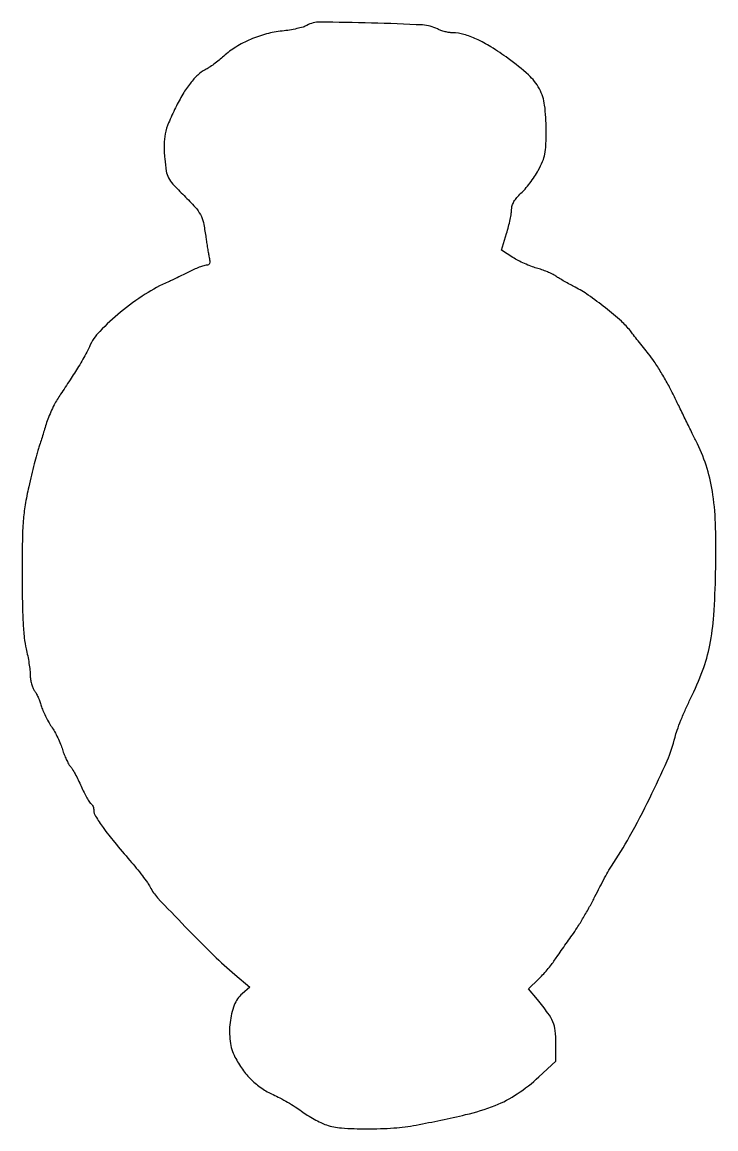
# Model space of a CAD drawing. Extents: x 0 to 251, y 0 to 400.
import ezdxf

# ---------------------------------------------------------------- set-up
doc = ezdxf.new("R2010")
doc.units = 0

msp = doc.modelspace()

# ---------------------------------------------------------------- linework, layer by layer
msp.add_lwpolyline([(103, 398.658091, -0.055165), (101.61929, 398.082612, -0.015406), (99.350234, 397.493851, -0.015346), (96.724887, 396.982475, -0.015573), (94.085902, 396.63601, 0.040904), (88.376988, 395.590318, 0.035676), (82.637105, 393.597003, 0.036194), (77.33162, 390.848905, 0.046141), (72.922764, 387.549187, -0.013849), (71.254466, 386.123871, -0.011139), (69.385964, 384.682553, -0.011299), (67.59888, 383.427755, -0.028087), (66.223386, 382.615517, 0.068947), (63.562809, 380.736414, 0.038371), (60.87695, 377.803691, 0.032012), (58.184691, 373.875028, 0.019629), (55.504491, 368.939984, 0.01556), (52.997483, 363.43229, 0.046985), (51.771672, 359.499385, 0.052247), (51.369552, 355.640787, 0.022909), (51.6081, 350.5, 0.016333), (52.174114, 345.989722, 0.081985), (52.974374, 343.583786, 0.067235), (54.565508, 341.350199, 0.008852), (58.629322, 337.167211, -0.012516), (62.651157, 332.966284, -0.062791), (64.521051, 330.30888, -0.070524), (65.568912, 327.410774, -0.018209), (66.410436, 322.5, 0.004341), (66.663221, 320.731582, 0.002938), (66.980661, 318.720313, 0.002959), (67.310356, 316.780272, 0.005903), (67.598409, 315.25, -0.018739), (67.871591, 313.561416, -0.103815), (67.794868, 312.649884, -0.210498), (67.390177, 312.175034, -0.112992), (66.625522, 312, 0.077512), (65.71663, 311.858249, 0.013692), (64.082768, 311.28615, 0.014537), (62.188399, 310.500222, 0.012628), (60.250522, 309.569873, -0.003016), (58.248409, 308.560883, -0.002707), (56.161091, 307.538743, -0.002714), (54.278064, 306.641822, -0.008517), (53, 306.067909, 0.042673), (44.56318, 301.564295, 0.027984), (35.665428, 295.055381, 0.027402), (28.108949, 288.12351, 0.09129), (24.368124, 282.555964, -0.018363), (23.440037, 280.6162, -0.007723), (22.057389, 278.075814, -0.007629), (20.494235, 275.40264, -0.009851), (18.974164, 273, 0.000491), (17.393279, 270.601805, 0.000361), (15.645526, 267.940625, 0.000364), (13.995578, 265.420409, 0.000812), (12.744759, 263.5, 0.026197), (11.63393, 261.574669, 0.013466), (10.437499, 259.059375, 0.013347), (9.342294, 256.397765, 0.019607), (8.535804, 254, -0.002439), (7.841458, 251.674327, -0.002095), (7.088828, 249.234375, -0.00211), (6.38686, 247.02481, -0.00607), (5.874828, 245.5, 0.018777), (5.331285, 243.733865, 0.003129), (4.43626, 240.296875, 0.003427), (3.436416, 236.239955, 0.003031), (2.449369, 232, 0.014547), (1.166515, 225.455614, 0.022288), (0.475278, 219.718592, 0.015334), (0.156403, 212.585865, 0.003498), (0.071623, 200.5, 0.003964), (0.151031, 190.462249, 0.009438), (0.409978, 183.006236, 0.012329), (0.848444, 177.414193, 0.033517), (1.520001, 173.5, -0.011485), (2.075825, 170.94192, -0.009744), (2.547774, 168.217082, -0.009861), (2.880367, 165.717697, -0.027052), (2.984379, 163.94113, 0.035972), (3.099433, 162.436161, 0.029493), (3.431271, 160.857471, 0.030446), (3.912924, 159.437515, 0.066284), (4.483777, 158.44113, -0.040512), (5.124749, 157.444783, -0.016873), (5.830681, 156.008942, -0.016564), (6.48698, 154.412675, -0.020589), (6.985381, 152.887182, 0.030224), (7.563966, 151.225371, 0.015037), (8.484758, 149.19377, 0.014868), (9.568381, 147.139219, 0.021136), (10.660353, 145.387182, -0.023502), (11.776058, 143.578051, -0.014209), (12.932586, 141.34131, -0.014222), (13.956941, 139.049608, -0.024154), (14.664307, 137.072598, 0.017716), (15.286731, 135.259765, 0.017104), (16.042586, 133.473812, 0.017306), (16.815536, 131.949048, 0.05801), (17.465056, 131.038613, -0.048866), (18.180036, 130.074116, -0.010302), (19.222525, 128.251891, -0.010701), (20.34731, 126.078904, -0.009964), (21.406227, 123.807954, 0.010519), (22.435701, 121.606521, 0.01381), (23.472233, 119.644733, 0.011297), (24.410345, 118.06647, 0.11509), (24.94673, 117.532923, -0.10106), (25.350322, 117.153143, -0.052061), (25.690602, 116.545263, -0.048728), (25.921891, 115.820519, -0.052934), (26, 115.084785, 0.141207), (26.600489, 113.000904, 0.015913), (29.378606, 108.877974, 0.01591), (33.449888, 103.594966, 0.007421), (39.041341, 97, -0.008774), (41.332633, 94.282613, -0.008838), (43.521498, 91.492998, -0.008688), (45.342427, 88.996904, -0.034877), (46.318347, 87.380417, 0.070369), (49.016722, 83.551835, 0.003976), (59.054603, 73.041233, 0.006675), (69.334897, 62.725926, 0.018347), (76.94181, 55.821051), (82.38362, 51.234044), (79.639458, 48.867022, 0.124942), (76.744672, 44.72923, 0.061895), (75.222368, 38.460406, 0.059819), (75.255583, 31.685939, 0.087055), (77.006139, 25.987966, 0.037771), (79.699654, 21.567493, 0.04261), (82.932327, 17.790668, 0.044069), (86.651178, 14.723718, 0.046322), (90.790732, 12.413843, -0.017074), (93.211506, 11.242883, -0.010078), (96.02263, 9.689469, -0.010076), (98.770499, 8.023053, -0.016985), (100.996239, 6.502761, 0.018306), (103.139369, 5.047181, 0.013295), (105.622323, 3.580936, 0.013463), (108.056426, 2.313996, 0.028457), (110.018684, 1.493408, 0.06802), (115.441748, 0.375142, 0.016342), (124.641299, 0.054458, 0.017566), (134.429397, 0.377235, 0.0304), (142.5, 1.423125, 0.009327), (160.355149, 5.197267, 0.036819), (171.077236, 8.520678, 0.053735), (179.024976, 12.67393, 0.039844), (186.807826, 18.821617), (193, 24.569438), (192.994735, 31.034719, 0.027976), (192.738116, 35.551707, 0.072653), (191.909507, 38.695123, 0.057945), (190.101896, 41.862828, 0.013061), (186.290357, 46.769575), (183.080715, 50.685898), (186.649393, 54.092949, 0.015417), (188.184939, 55.652218, 0.010268), (189.850755, 57.527304, 0.010342), (191.393313, 59.414893, 0.019866), (192.53631, 61, -0.004874), (193.701392, 62.722299, -0.001885), (195.348411, 65.0875, -0.001866), (197.152919, 67.637848, -0.002306), (198.854022, 70, 0.016655), (200.687059, 72.705815, 0.007431), (202.926641, 76.38125, 0.007346), (205.18306, 80.343244, 0.009877), (207.101974, 84, -0.003895), (208.853734, 87.437549, -0.004292), (210.60402, 90.7375, -0.004003), (212.145561, 93.530936, -0.021739), (213.057886, 95, 0.023124), (219.627998, 105.645099, 0.011939), (226.8946, 119.506278, 0.011025), (233.20331, 133.014387, 0.046325), (236.036974, 141.5, -0.028823), (236.783033, 144.024568, -0.009278), (238.171782, 147.675, -0.009219), (239.870712, 151.687548, -0.010202), (241.662559, 155.5, 0.026603), (245.988194, 165.546544, 0.039016), (248.603051, 174.800633, 0.032174), (250.046427, 185.583799, 0.012083), (250.725893, 200.817988, 0.011101), (250.696262, 217.334358, 0.029129), (249.723079, 229.141642, 0.038595), (247.628405, 238.614173, 0.040428), (244.124622, 247.5, -0.000292), (242.28939, 251.243417, -0.000149), (239.991691, 255.940625, -0.000148), (237.628015, 260.780009, -0.000223), (235.570751, 265, 0.012859), (233.47325, 269.04005, 0.010003), (230.993641, 273.325, 0.010138), (228.51998, 277.228128, 0.024041), (226.485239, 280, -0.001342), (224.621336, 282.311462, -0.001218), (222.708617, 284.708479, -0.001219), (221.007725, 286.861478, -0.003924), (219.890892, 288.305462, 0.049497), (216.669614, 291.767446, 0.013059), (210.860521, 296.62444, 0.013653), (204.691952, 301.245556, 0.036723), (200, 304.07231, -0.006828), (198.09323, 305.071001, -0.005614), (196.084807, 306.187475, -0.005674), (194.262888, 307.254808, -0.014969), (192.990832, 308.072344, 0.036333), (191.715454, 308.817075, 0.015144), (189.899551, 309.640235, 0.01489), (187.894088, 310.407801, 0.01866), (185.990832, 310.993305, -0.0255), (183.975642, 311.643538, -0.014699), (181.619505, 312.618945, -0.014663), (179.305541, 313.740218, -0.023709), (177.415994, 314.842164), (173.331988, 317.49093), (175.158355, 323.495465, 0.011127), (175.858047, 325.994258, 0.010926), (176.45047, 328.536857, 0.010864), (176.872394, 330.787273, 0.040223), (176.992361, 332.225749, -0.076059), (177.20785, 333.608228, -0.055245), (177.839252, 335.034231, -0.046768), (178.888194, 336.50142, -0.029596), (180.358385, 338.00756, 0.031545), (181.850813, 339.548441, 0.015092), (183.576124, 341.698747, 0.014896), (185.248564, 344.060302, 0.020543), (186.596361, 346.281811, 0.024359), (188.192286, 349.539396, 0.053295), (189.013313, 352.190302, 0.03962), (189.38379, 355.407276, 0.008604), (189.48588, 361, 0.032988), (188.912258, 369.825141, 0.090136), (187.008202, 375.756059, 0.086112), (183.081282, 380.792605, 0.028364), (175.753429, 386.719006, 0.016129), (169.522794, 390.900571, 0.031502), (164.263705, 393.745343, 0.039825), (159.717252, 395.421735, 0.067214), (155.70034, 395.985447, -0.038761), (154.432781, 396.090491, -0.022228), (152.929855, 396.402378, -0.022104), (151.43812, 396.852843, -0.034077), (150.20034, 397.384352, 0.106813), (144.813567, 398.822568, 0.005277), (126.35114, 399.515841, 0.004636), (107.686021, 399.846369, 0.129099)], format="xyb", close=True)

doc.saveas('drawing.dxf')
